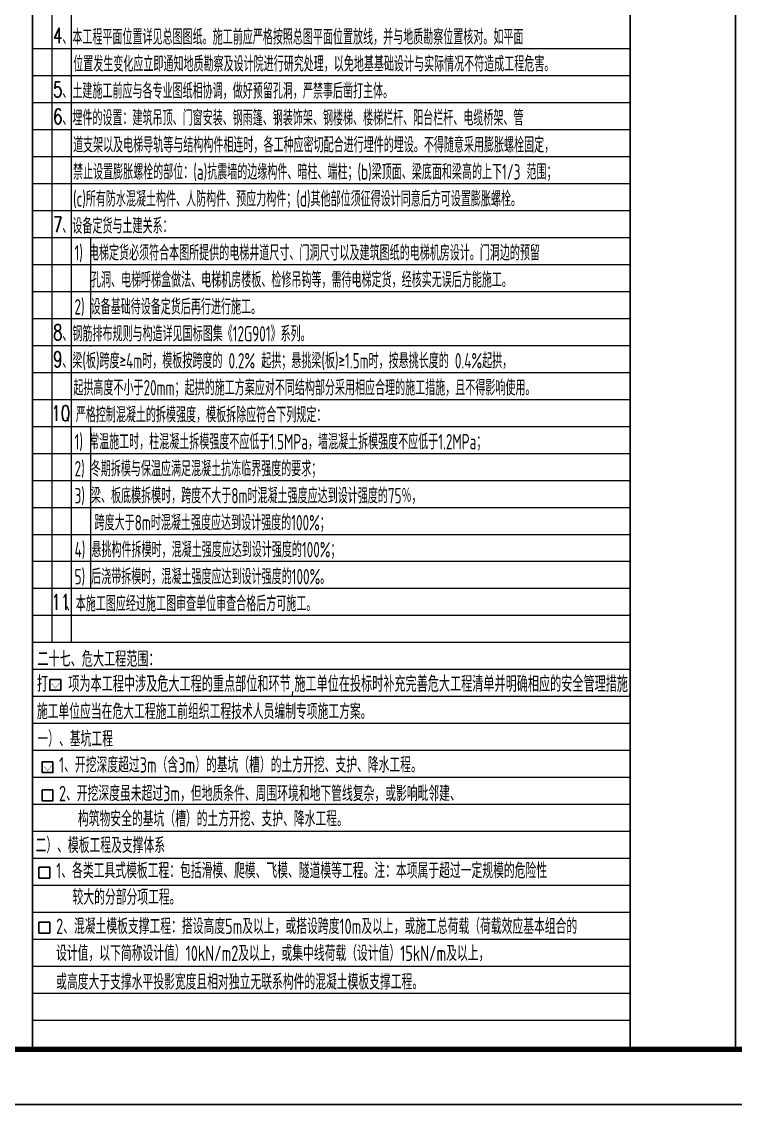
# Model space of a CAD drawing. Extents: x 1051052 to 1482120, y -981644 to -673261.
# Drawn here: x 1225440 to 1243952, y -820818 to -792731 of the extents above; entities that cross this region are included whole.
import ezdxf

# ---------------------------------------------------------------- set-up
doc = ezdxf.new("R2010")
doc.units = 0
doc.header["$LTSCALE"] = 1000
doc.header["$MEASUREMENT"] = 0
doc.layers.add('TEXT', color=7, linetype='Continuous', lineweight=25)
doc.layers.add('图框外框__细线', color=9, linetype='Continuous', lineweight=18)
for name, color, linetype in [('TK', 142, 'Continuous'), ('填充', 8, 'Continuous'), ('层0', 7, 'Continuous'), ('总说明_TEXT', 7, 'Continuous'), ('钢筋', 1, 'Continuous')]:
    doc.layers.add(name, color=color, linetype=linetype)
doc.styles.add('_TCH_DIM', font='SIMPLEX', dxfattribs={"bigfont": 'GBCBIG'})
doc.styles.add('TSSD_Rein', font='Tssdeng.shx', dxfattribs={"width": 0.7, "bigfont": 'hztxt.shx'})

# ---------------------------------------------------------------- blocks, each defined once
blk = doc.blocks.new('A2K')
at = {"layer": 'TK'}
blk.add_lwpolyline([(0, 0), (59400, 0), (59400, 42000), (0, 42000)], close=True, dxfattribs=at)
at = {"layer": 'TK', "const_width": 100}
blk.add_lwpolyline([(2500, 1000), (58400, 1000), (58400, 41000), (2500, 41000)], close=True, dxfattribs=at)

msp = doc.modelspace()

# ---------------------------------------------------------------- linework, layer by layer
msp.add_line((1189669.715, -819391.036), (1259451.544, -819391.036))
at = {"layer": '图框外框__细线'}
for p, q in [((1226223.017, -767531.161), (1226223.017, -808831.161)), ((1226723.017, -767531.161), (1226723.017, -808831.161)), ((1225723.036, -793431.161), (1241223.036, -793431.161)), ((1225723.036, -793431.161), (1241223.036, -793431.161)), ((1225723.036, -794131.161), (1241223.036, -794131.161)), ((1225723.036, -794831.161), (1241223.036, -794831.161)), ((1225723.035, -795531.161), (1241223.035, -795531.161)), ((1225723.035, -795531.161), (1241223.035, -795531.161)), ((1225723.035, -796231.161), (1241223.035, -796231.161)), ((1225723.035, -796931.161), (1241223.035, -796931.161)), ((1225723.057, -797631.161), (1241223.057, -797631.161)), ((1225723.057, -797631.161), (1241223.057, -797631.161)), ((1225723.057, -798331.161), (1241223.057, -798331.161)), ((1227223.017, -798331.161), (1227223.017, -800431.161)), ((1225723.057, -799031.161), (1241223.057, -799031.161)), ((1225723.056, -799731.161), (1241223.056, -799731.161)), ((1225723.056, -799731.161), (1241223.056, -799731.161)), ((1225723.056, -800431.161), (1241223.056, -800431.161)), ((1225723.056, -801131.161), (1241223.056, -801131.161)), ((1227223.017, -801131.161), (1227223.017, -801159.184)), ((1225723.062, -801831.161), (1241223.062, -801831.161)), ((1225723.062, -801831.161), (1241223.062, -801831.161)), ((1225723.062, -802531.161), (1241223.062, -802531.161)), ((1225723.062, -803231.161), (1241223.062, -803231.161)), ((1227223.017, -803231.161), (1227223.017, -807431.161)), ((1225723.061, -803931.161), (1241223.061, -803931.161)), ((1225723.061, -803931.161), (1241223.061, -803931.161)), ((1225723.061, -804631.161), (1241223.061, -804631.161)), ((1225723.061, -805331.161), (1241223.061, -805331.161)), ((1225723.06, -806031.161), (1241223.06, -806031.161)), ((1225723.06, -806031.161), (1241223.06, -806031.161)), ((1225723.06, -806731.161), (1241223.06, -806731.161)), ((1225723.06, -807431.161), (1241223.06, -807431.161)), ((1225723.059, -808131.161), (1241223.059, -808131.161)), ((1225723.059, -808131.161), (1241223.059, -808131.161)), ((1225723.059, -808831.161), (1241223.059, -808831.161)), ((1225723.059, -809531.161), (1241223.059, -809531.161)), ((1225723.058, -810231.161), (1241223.058, -810231.161)), ((1225723.058, -810231.161), (1241223.058, -810231.161)), ((1225723.058, -810931.161), (1241223.058, -810931.161)), ((1225723.058, -811631.161), (1241223.058, -811631.161)), ((1225723.057, -812331.161), (1241223.057, -812331.161)), ((1225723.057, -812331.161), (1241223.057, -812331.161)), ((1225723.057, -813031.161), (1241223.057, -813031.161)), ((1225723.057, -813731.161), (1241223.057, -813731.161)), ((1225723.079, -814431.161), (1241223.079, -814431.161)), ((1225723.079, -814431.161), (1241223.079, -814431.161)), ((1225723.079, -815131.161), (1241223.079, -815131.161)), ((1225723.079, -815831.161), (1241223.079, -815831.161)), ((1225723.078, -816531.161), (1241223.078, -816531.161)), ((1225723.078, -816531.161), (1241223.078, -816531.161)), ((1225723.078, -817231.161), (1241223.078, -817231.161)), ((1225723.078, -817931.161), (1241223.078, -817931.161)), ((1225723.086, -818631.161), (1241223.086, -818631.161))]:
    msp.add_line(p, q, dxfattribs=at)
at = {"layer": '总说明_TEXT', "linetype": 'ByBlock', "ltscale": 100}
for points in [[(1226454.374, -809794.789), (1226174.21, -809794.789), (1226174.21, -810074.953), (1226454.374, -810074.953)], [(1226252.473, -811932.681), (1225972.309, -811932.681), (1225972.309, -812212.845), (1226252.473, -812212.845)], [(1226252.473, -812661.238), (1225972.309, -812661.238), (1225972.309, -812941.402), (1226252.473, -812941.402)], [(1226167.473, -814669.319), (1225887.309, -814669.319), (1225887.309, -814949.484), (1226167.473, -814949.484)], [(1226167.473, -816094.108), (1225887.309, -816094.108), (1225887.309, -816374.272), (1226167.473, -816374.272)]]:
    msp.add_lwpolyline(points, close=True, dxfattribs=at)
at = {"layer": '总说明_TEXT', "linetype": 'ByBlock', "ltscale": 100, "const_width": 9.89}
for points in [[(1226215.124, -809903.792), (1226320.058, -810023.628), (1226469.964, -809828.895)], [(1226013.222, -812041.684), (1226118.157, -812161.519), (1226268.063, -811966.787)]]:
    msp.add_lwpolyline(points, dxfattribs=at)
at = {"layer": '钢筋'}
for p, q in [((1225723.017, -766831.161), (1225723.057, -819391.036)), ((1241223.017, -766831.162), (1241223.057, -819391.036)), ((1243951.54, -766831.161), (1243951.543, -813699.619)), ((1243951.543, -794738.662), (1243951.543, -819391.036))]:
    msp.add_line(p, q, dxfattribs=at)

# ---------------------------------------------------------------- block references
at = {"layer": '填充', "xscale": 1.427198797693996, "yscale": 1.427198797693996, "zscale": 1.427198797693996}
msp.add_blockref('A2K', (1186101.718, -820818.235), dxfattribs=at)

# ---------------------------------------------------------------- texts
at = {"layer": 'TEXT', "style": 'TSSD_Rein'}
for s, height, width, p in [('、本工程平面位置详见总图图纸。施工前应严格按照总图平面位置放线，并与地质勘察位置核对。如平面', 400, 0.65, (1226495.224, -793328.243, 553.441)), ('位置发生变化应立即通知地质勘察及设计院进行研究处理，以免地基基础设计与实际情况不符造成工程危害。', 400, 0.65, (1226777.224, -794028.243, 553.441)), ('、土建施工前应与各专业图纸相协调，做好预留孔洞，严禁事后凿打主体。', 400, 0.65, (1226495.224, -794728.243, 553.441)), ('、埋件的设置：建筑吊顶、门窗安装、钢雨篷、钢装饰架、钢楼梯、楼梯栏杆、阳台栏杆、电缆桥架、管', 400, 0.65, (1226495.224, -795428.243, 553.441)), ('道支架以及电梯导轨等与结构构件相连时，各工种应密切配合进行埋件的埋设。不得随意采用膨胀螺栓固定，', 400, 0.65, (1226772.224, -796128.243, 553.441)), ('禁止设置膨胀螺栓的部位：(a)抗震墙的边缘构件、暗柱、端柱；(b)梁顶面、梁底面和梁高的上下1/3 范围；', 400, 0.65, (1226772.224, -796828.243, 553.441)), ('(c)所有防水混凝土构件、人防构件、预应力构件；(d)其他部位须征得设计同意后方可设置膨胀螺栓。', 400, 0.65, (1226772.224, -797528.243, 553.441)), ('、设备定货与土建关系：', 400, 0.65, (1226495.224, -798228.243, 553.441)), ('1) 电梯定货必须符合本图所提供的电梯井道尺寸、门洞尺寸以及建筑图纸的电梯机房设计。门洞边的预留', 400, 0.65, (1226810.224, -798928.243, 553.441)), ('孔洞、电梯呼梯盒做法、电梯机房楼板、检修吊钩等，需待电梯定货，经核实无误后方能施工。', 400, 0.65, (1227237.224, -799628.243, 553.441)), ('2) 设备基础待设备定货后再行进行施工。', 400, 0.65, (1226810.224, -800328.243, 553.441)), ('、钢筋排布规则与构造详见国标图集《12G901》系列。', 400, 0.65, (1226495.224, -801028.243, 553.441)), ('、梁(板)跨度≥4m时，模板按跨度的 0.2%%% 起拱；悬挑梁(板)≥1.5m时，按悬挑长度的 0.4%%%起拱，', 400, 0.65, (1226495.224, -801728.243, 553.441)), ('起拱高度不小于20mm；起拱的施工方案应对不同结构部分采用相应合理的施工措施，且不得影响使用。', 400, 0.65, (1226781.23, -802428.243, 553.441)), ('、严格控制混凝土的拆模强度，模板拆除应符合下列规定：', 400, 0.65, (1226584.23, -803128.243, 553.441)), ('1) 常温施工时，柱混凝土拆模强度不应低于1.5MPa，墙混凝土拆模强度不应低于1.2MPa；', 400, 0.65, (1226813.23, -803828.243, 553.441)), ('2) 冬期拆模与保温应满足混凝土抗冻临界强度的要求；', 400, 0.65, (1226813.23, -804528.243, 553.441)), ('3) 梁、板底模拆模时，跨度不大于8m时混凝土强度应达到设计强度的75％，', 400, 0.65, (1226813.23, -805228.243, 553.441)), ('跨度大于8m时混凝土强度应达到设计强度的100%%%；', 400, 0.65, (1227331.23, -805928.243, 553.441)), ('4) 悬挑构件拆模时，混凝土强度应达到设计强度的100%%%；', 400, 0.65, (1226813.215, -806628.243, 553.441)), ('5) 后浇带拆模时，混凝土强度应达到设计强度的100%%%。', 400, 0.65, (1226813.214, -807328.243, 553.441)), ('、本施工图应经过施工图审查单位审查合格后方可施工。', 400, 0.65, (1226584.216, -808028.243, 553.441)), ('打   项为本工程中涉及危大工程的重点部位和环节,施工单位在投标时补充完善危大工程清单并明确相应的安全管理措施,', 412.08, 0.7, (1225836.486, -810119.118)), ('施工单位应当在危大工程施工前组织工程技术人员编制专项施工方案。', 400, 0.7, (1225835.486, -810827.862)), ('一）、基坑工程', 400, 0.7, (1225848.486, -811538.606)), ('1、开挖深度超过3m（含3m）的基坑（槽）的土方开挖、支护、降水工程。', 400, 0.7, (1226407.892, -812213.35)), ('2、开挖深度虽未超过3m，但地质条件、周围环境和地下管线复杂，或影响毗邻建、', 400, 0.7, (1226407.892, -812955.094)), ('构筑物安全的基坑（槽）的土方开挖、支护、降水工程。', 400, 0.7, (1226900.892, -813611.094)), ('二）、模板工程及支撑体系', 400, 0.7, (1225800.486, -814299.838)), ('1、各类工具式模板工程：包括滑模、爬模、飞模、隧道模等工程。注：本项属于超过一定规模的危险性', 400, 0.7, (1226334.43, -814956.582)), ('较大的分部分项工程。', 400, 0.7, (1226760.43, -815643.582)), ('2、混凝土模板支撑工程：搭设高度5m及以上，或搭设跨度10m及以上，或施工总荷载（荷载效应基本组合的', 400, 0.7, (1226334.43, -816400.326)), ('设计值，以下简称设计值）10kN/m2及以上，或集中线荷载（设计值）15kN/m及以上，', 400, 0.7, (1226334.43, -817100.326)), ('或高度大于支撑水平投影宽度且相对独立无联系构件的混凝土模板支撑工程。', 400, 0.7, (1226334.43, -817842.07))]:
    msp.add_text(s, height=height, dxfattribs=dict(at, width=width)).set_placement(p)
at = {"layer": '层0', "style": '_TCH_DIM', "width": 0.705882}
for s, p in [('4', (1226256.368, -793290.532)), ('5', (1226256.368, -794690.532)), ('6', (1226256.368, -795390.532)), ('7', (1226256.368, -798190.532)), ('8', (1226256.368, -800990.532)), ('9', (1226256.368, -801690.532)), ('10', (1226214.375, -803090.532)), ('11', (1226214.36, -807990.532))]:
    msp.add_text(s, height=400, dxfattribs=at).set_placement(p)
at = {"layer": '层0', "style": '_TCH_DIM'}
msp.add_text('二十七、危大工程范围：', height=400, dxfattribs=at).set_placement((1225848.497, -809467.99))

doc.saveas('drawing.dxf')
